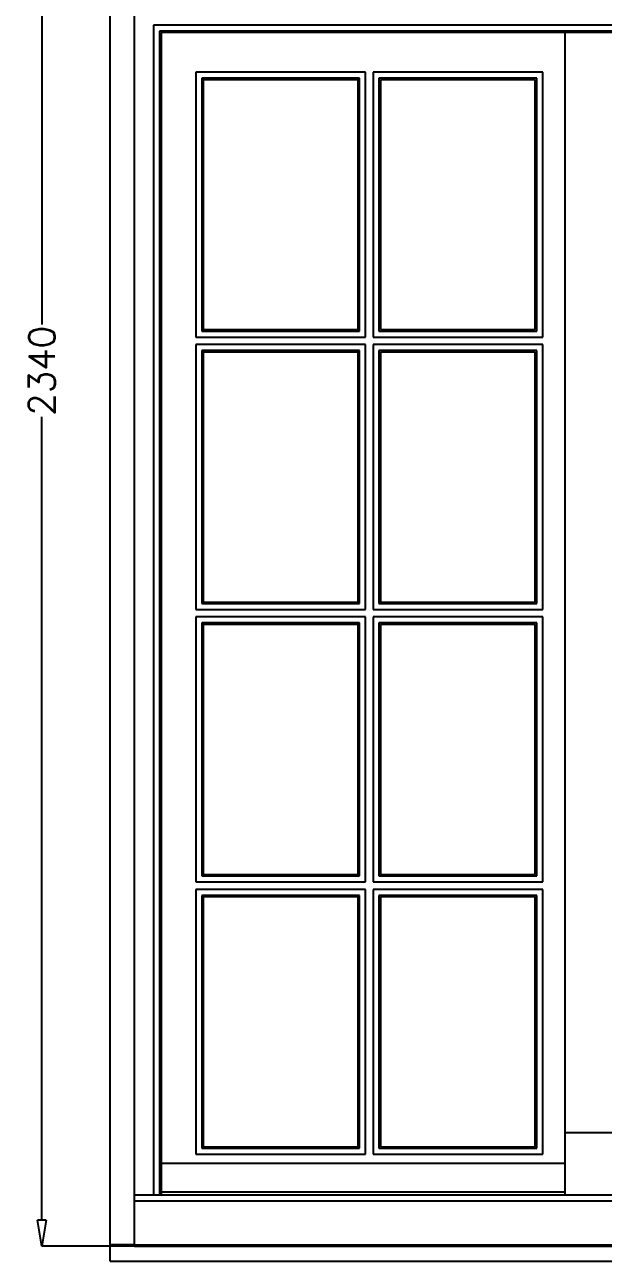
# Model space of a CAD drawing. Header units: millimetres. Extents: x 2806 to 10642, y -276 to 6064.
# Drawn here: x 7216 to 7990, y 3257 to 4909 of the extents above; entities that cross this region are included whole.
import ezdxf

# ---------------------------------------------------------------- set-up
doc = ezdxf.new("R2010")
doc.units = ezdxf.units.MM
doc.layers.get('0').update_dxf_attribs({"color": 250})
doc.layers.add('dim', color=7, linetype='Continuous')
doc.layers.add('wall', color=5, linetype='Continuous')
doc.styles.add('romans', font='romans.shx')
doc.dimstyles.new('ECH1-1 objet', dxfattribs={"dimtxt": 35, "dimasz": 35, "dimexe": 0.18, "dimexo": 0, "dimgap": 0.09, "dimtad": 0, "dimdec": 8, "dimdsep": 46, "dimtxsty": 'romans', "dimblk1": 'CLOSEDBLANK', "dimblk2": 'CLOSEDBLANK', "dimsah": 1, "dimcen": 1, "dimclrd": 9, "dimclre": 9, "dimclrt": 6, "dimadec": 0, "dimazin": 0, "dimtfac": 1, "dimtdec": 8, "dimtofl": 0, "dimtmove": 0, "dimatfit": 3, "dimldrblk": 'CLOSEDBLANK', "dimfxl": 1, "dimtolj": 1, "dimtzin": 0, "dimarcsym": 0})

# ---------------------------------------------------------------- blocks, each defined once
blk = doc.blocks.new('_ClosedBlank')
at = {"color": 0, "linetype": 'ByBlock', "lineweight": -2}
for p, q in [((-1, 0.167), (0, 0)), ((-1, 0.167), (-1, -0.167)), ((0, 0), (-1, -0.167))]:
    blk.add_line(p, q, dxfattribs=at)
blk = doc.blocks.new('*D73')
at = {"layer": 'Defpoints', "color": 0, "transparency": 16777216}
for p in [(7238.6, 5616.6), (7972.5, 5616.6), (7362.5, 3276.6)]:
    blk.add_point(p, dxfattribs=at)
at = {"layer": 'dim', "color": 9, "lineweight": -2, "transparency": 16777216}
for p, q in [((7972.5, 5616.6), (7238.5, 5616.6)), ((7238.6, 5581.6), (7238.6, 4508.4)), ((7238.6, 3311.6), (7238.6, 4384.9)), ((7362.5, 3276.6), (7238.5, 3276.6))]:
    blk.add_line(p, q, dxfattribs=at)
at = {"layer": 'dim', "color": 9, "lineweight": -2, "transparency": 16777216, "xscale": 35, "yscale": 35, "zscale": 35}
for p, rotation in [((7238.6, 5616.6), 90), ((7238.6, 3276.6), 270)]:
    blk.add_blockref('_ClosedBlank', p, dxfattribs=dict(at, rotation=rotation))
at = {"layer": 'dim', "color": 6, "transparency": 16777216, "insert": (7238.6, 4446.6), "char_height": 35, "attachment_point": 5, "rotation": 90, "style": 'romans'}
blk.add_mtext('\\A1;2340', dxfattribs=at)
blk = doc.blocks.new('*D75')
at = {"layer": 'Defpoints', "color": 0, "transparency": 16777216}
for p in [(7972.5, 5650.1), (8678.8, 5650.1), (8615, 3278.6)]:
    blk.add_point(p, dxfattribs=at)
at = {"layer": 'dim', "color": 9, "lineweight": -2, "transparency": 16777216}
for p, q in [((7972.5, 5650.1), (8678.9, 5650.1)), ((8678.8, 5615.1), (8678.8, 4551.1)), ((8678.8, 3313.6), (8678.8, 4377.6)), ((8615, 3278.6), (8678.9, 3278.6))]:
    blk.add_line(p, q, dxfattribs=at)
at = {"layer": 'dim', "color": 9, "lineweight": -2, "transparency": 16777216, "xscale": 35, "yscale": 35, "zscale": 35}
for p, rotation in [((8678.8, 5650.1), 90), ((8678.8, 3278.6), 270)]:
    blk.add_blockref('_ClosedBlank', p, dxfattribs=dict(at, rotation=rotation))
at = {"layer": 'dim', "color": 6, "transparency": 16777216, "insert": (8678.8, 4464.4), "char_height": 35, "attachment_point": 5, "rotation": 90, "style": 'romans'}
blk.add_mtext('\\A1;2371.5', dxfattribs=at)

msp = doc.modelspace()

# ---------------------------------------------------------------- linework, layer by layer
for p, q in [((7330.03004282, 3256.62238441), (7330.03004282, 5007.62238441)), ((8557.03004282, 4908.62238441), (7388.03004282, 4908.62238441)), ((7388.03004282, 4908.62238441), (7388.03004282, 3345.62238441)), ((8549.03004282, 4900.62238441), (7396.03004282, 4900.62238441)), ((7396.03004282, 4900.62238441), (7396.03004282, 3345.62238441)), ((8547.03004282, 4898.62238441), (7398.03004282, 4898.62238441)), ((7398.03004282, 4898.62238441), (7398.03004282, 3345.62238441)), ((7938.53004282, 3345.62238441), (7938.53004282, 4898.62238441)), ((7671.53004282, 4845.62238441), (7444.53004282, 4845.62238441)), ((7444.53004282, 4845.62238441), (7444.53004282, 4491.62238441)), ((7671.53004282, 4491.62238441), (7671.53004282, 4845.62238441)), ((7908.53004282, 4845.62238441), (7681.53004282, 4845.62238441)), ((7681.53004282, 4845.62238441), (7681.53004282, 4491.62238441)), ((7908.53004282, 4491.62238441), (7908.53004282, 4845.62238441)), ((7663.53004282, 4837.62238441), (7452.53004282, 4837.62238441)), ((7452.53004282, 4837.62238441), (7452.53004282, 4499.62238441)), ((7661.53004282, 4835.62238441), (7454.53004282, 4835.62238441)), ((7454.53004282, 4835.62238441), (7454.53004282, 4501.62238441)), ((7661.53004282, 4501.62238441), (7661.53004282, 4835.62238441)), ((7663.53004282, 4499.62238441), (7663.53004282, 4837.62238441)), ((7900.53004282, 4837.62238441), (7689.53004282, 4837.62238441)), ((7689.53004282, 4837.62238441), (7689.53004282, 4499.62238441)), ((7898.53004282, 4835.62238441), (7691.53004282, 4835.62238441)), ((7691.53004282, 4835.62238441), (7691.53004282, 4501.62238441)), ((7898.53004282, 4501.62238441), (7898.53004282, 4835.62238441)), ((7900.53004282, 4499.62238441), (7900.53004282, 4837.62238441)), ((7452.53004282, 4499.62238441), (7663.53004282, 4499.62238441)), ((7454.53004282, 4501.62238441), (7661.53004282, 4501.62238441)), ((7689.53004282, 4499.62238441), (7900.53004282, 4499.62238441)), ((7691.53004282, 4501.62238441), (7898.53004282, 4501.62238441)), ((7444.53004282, 4491.62238441), (7671.53004282, 4491.62238441)), ((7671.53004282, 4481.62238441), (7444.53004282, 4481.62238441)), ((7444.53004282, 4481.62238441), (7444.53004282, 4127.62238441)), ((7671.53004282, 4127.62238441), (7671.53004282, 4481.62238441)), ((7681.53004282, 4491.62238441), (7908.53004282, 4491.62238441)), ((7908.53004282, 4481.62238441), (7681.53004282, 4481.62238441)), ((7681.53004282, 4481.62238441), (7681.53004282, 4127.62238441)), ((7908.53004282, 4127.62238441), (7908.53004282, 4481.62238441)), ((7663.53004282, 4473.62238441), (7452.53004282, 4473.62238441)), ((7452.53004282, 4473.62238441), (7452.53004282, 4135.62238441)), ((7661.53004282, 4471.62238441), (7454.53004282, 4471.62238441)), ((7454.53004282, 4471.62238441), (7454.53004282, 4137.62238441)), ((7661.53004282, 4137.62238441), (7661.53004282, 4471.62238441)), ((7663.53004282, 4135.62238441), (7663.53004282, 4473.62238441)), ((7900.53004282, 4473.62238441), (7689.53004282, 4473.62238441)), ((7689.53004282, 4473.62238441), (7689.53004282, 4135.62238441)), ((7898.53004282, 4471.62238441), (7691.53004282, 4471.62238441)), ((7691.53004282, 4471.62238441), (7691.53004282, 4137.62238441)), ((7898.53004282, 4137.62238441), (7898.53004282, 4471.62238441)), ((7900.53004282, 4135.62238441), (7900.53004282, 4473.62238441)), ((7452.53004282, 4135.62238441), (7663.53004282, 4135.62238441)), ((7454.53004282, 4137.62238441), (7661.53004282, 4137.62238441)), ((7689.53004282, 4135.62238441), (7900.53004282, 4135.62238441)), ((7691.53004282, 4137.62238441), (7898.53004282, 4137.62238441)), ((7444.53004282, 4127.62238441), (7671.53004282, 4127.62238441)), ((7671.53004282, 4117.62238441), (7444.53004282, 4117.62238441)), ((7444.53004282, 4117.62238441), (7444.53004282, 3763.62238441)), ((7671.53004282, 3763.62238441), (7671.53004282, 4117.62238441)), ((7681.53004282, 4127.62238441), (7908.53004282, 4127.62238441)), ((7908.53004282, 4117.62238441), (7681.53004282, 4117.62238441)), ((7681.53004282, 4117.62238441), (7681.53004282, 3763.62238441)), ((7908.53004282, 3763.62238441), (7908.53004282, 4117.62238441)), ((7663.53004282, 4109.62238441), (7452.53004282, 4109.62238441)), ((7452.53004282, 4109.62238441), (7452.53004282, 3771.62238441)), ((7661.53004282, 4107.62238441), (7454.53004282, 4107.62238441)), ((7454.53004282, 4107.62238441), (7454.53004282, 3773.62238441)), ((7661.53004282, 3773.62238441), (7661.53004282, 4107.62238441)), ((7663.53004282, 3771.62238441), (7663.53004282, 4109.62238441)), ((7900.53004282, 4109.62238441), (7689.53004282, 4109.62238441)), ((7689.53004282, 4109.62238441), (7689.53004282, 3771.62238441)), ((7898.53004282, 4107.62238441), (7691.53004282, 4107.62238441)), ((7691.53004282, 4107.62238441), (7691.53004282, 3773.62238441)), ((7898.53004282, 3773.62238441), (7898.53004282, 4107.62238441)), ((7900.53004282, 3771.62238441), (7900.53004282, 4109.62238441)), ((7452.53004282, 3771.62238441), (7663.53004282, 3771.62238441)), ((7454.53004282, 3773.62238441), (7661.53004282, 3773.62238441)), ((7689.53004282, 3771.62238441), (7900.53004282, 3771.62238441)), ((7691.53004282, 3773.62238441), (7898.53004282, 3773.62238441)), ((7444.53004282, 3763.62238441), (7671.53004282, 3763.62238441)), ((7671.53004282, 3753.62238441), (7444.53004282, 3753.62238441)), ((7444.53004282, 3753.62238441), (7444.53004282, 3399.62238441)), ((7671.53004282, 3399.62238441), (7671.53004282, 3753.62238441)), ((7681.53004282, 3763.62238441), (7908.53004282, 3763.62238441)), ((7908.53004282, 3753.62238441), (7681.53004282, 3753.62238441)), ((7681.53004282, 3753.62238441), (7681.53004282, 3399.62238441)), ((7908.53004282, 3399.62238441), (7908.53004282, 3753.62238441)), ((7663.53004282, 3745.62238441), (7452.53004282, 3745.62238441)), ((7452.53004282, 3745.62238441), (7452.53004282, 3407.62238441)), ((7661.53004282, 3743.62238441), (7454.53004282, 3743.62238441)), ((7454.53004282, 3743.62238441), (7454.53004282, 3409.62238441)), ((7661.53004282, 3409.62238441), (7661.53004282, 3743.62238441)), ((7663.53004282, 3407.62238441), (7663.53004282, 3745.62238441)), ((7900.53004282, 3745.62238441), (7689.53004282, 3745.62238441)), ((7689.53004282, 3745.62238441), (7689.53004282, 3407.62238441)), ((7898.53004282, 3743.62238441), (7691.53004282, 3743.62238441)), ((7691.53004282, 3743.62238441), (7691.53004282, 3409.62238441)), ((7898.53004282, 3409.62238441), (7898.53004282, 3743.62238441)), ((7900.53004282, 3407.62238441), (7900.53004282, 3745.62238441)), ((7938.53004282, 3428.62238441), (8006.53004282, 3428.62238441)), ((7452.53004282, 3407.62238441), (7663.53004282, 3407.62238441)), ((7454.53004282, 3409.62238441), (7661.53004282, 3409.62238441)), ((7689.53004282, 3407.62238441), (7900.53004282, 3407.62238441)), ((7691.53004282, 3409.62238441), (7898.53004282, 3409.62238441)), ((7444.53004282, 3399.62238441), (7671.53004282, 3399.62238441)), ((7681.53004282, 3399.62238441), (7908.53004282, 3399.62238441)), ((7398.03004282, 3387.61294194), (7938.53004282, 3387.61294194)), ((7362.53004282, 3345.62238441), (8582.53004282, 3345.62238441)), ((7398.03004282, 3349.62238441), (7938.53004282, 3349.62238441)), ((7362.53004282, 3337.6106755), (8582.53004282, 3337.6106755)), ((7362.53004282, 3278.62238441), (7330.03004282, 3278.62238441)), ((7362.53004282, 3278.62238441), (8582.53004282, 3278.62238441)), ((7330.03004282, 3256.62238441), (8615.03004282, 3256.62238441))]:
    msp.add_line(p, q)
at = {"layer": 'wall'}
for q in [(7362.53004282, 5006.62238441), (8582.53004282, 3276.62238441)]:
    msp.add_line((7362.53004282, 3276.62238441), q, dxfattribs=at)

# ---------------------------------------------------------------- dimensions: what is measured, and where the dimension line sits
at = {"layer": 'dim'}
for base, p1, p2, picture, middle in [((8678.7602225838, 5650.1223844145), (8615.0300428201, 3278.6223844146), (7972.5300428201, 5650.1223844145), '*D75', (8678.7602225838, 4464.3723844145)), ((7238.6383146991, 5616.6223844145), (7362.5300428201, 3276.6223844146), (7972.5300428201, 5616.6223844145), '*D73', (7238.6383146991, 4446.6223844145))]:
    dim = msp.add_linear_dim(base=base, p1=p1, p2=p2, angle=90, dimstyle='ECH1-1 objet', dxfattribs=at)
    dim.commit()
    dim.dimension.update_dxf_attribs({"geometry": picture, "text_midpoint": middle})

doc.saveas('drawing.dxf')
